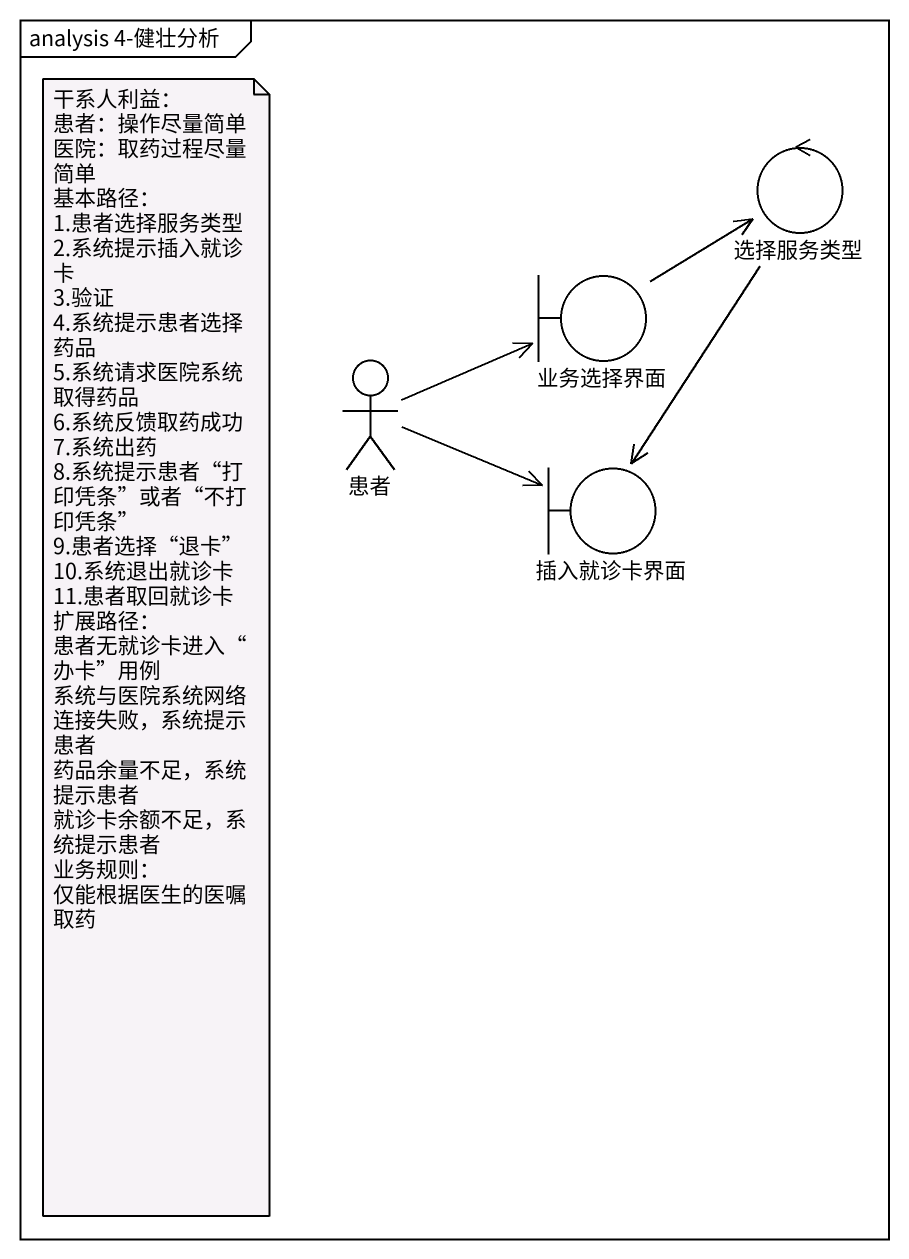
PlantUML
@startuml
mainframe analysis 4-健壮分析
control 选择服务类型
boundary 业务选择界面
actor 患者
boundary 插入就诊卡界面
选择服务类型 --> 插入就诊卡界面
业务选择界面 -up-> 选择服务类型
患者 -right-> 业务选择界面
患者 -right-> 插入就诊卡界面
note as N1
  干系人利益：
  患者：操作尽量简单
  医院：取药过程尽量简单
  基本路径：
  1.患者选择服务类型
  2.系统提示插入就诊卡
  3.验证
  4.系统提示患者选择药品
  5.系统请求医院系统取得药品
  6.系统反馈取药成功
  7.系统出药
  8.系统提示患者“打印凭条”或者“不打印凭条”
  9.患者选择“退卡”
  10.系统退出就诊卡
  11.患者取回就诊卡
  扩展路径：
  患者无就诊卡进入“办卡”用例
  系统与医院系统网络连接失败，系统提示患者
  药品余量不足，系统提示患者
  就诊卡余额不足，系统提示患者
  业务规则：
  仅能根据医生的医嘱取药
end note
@enduml
